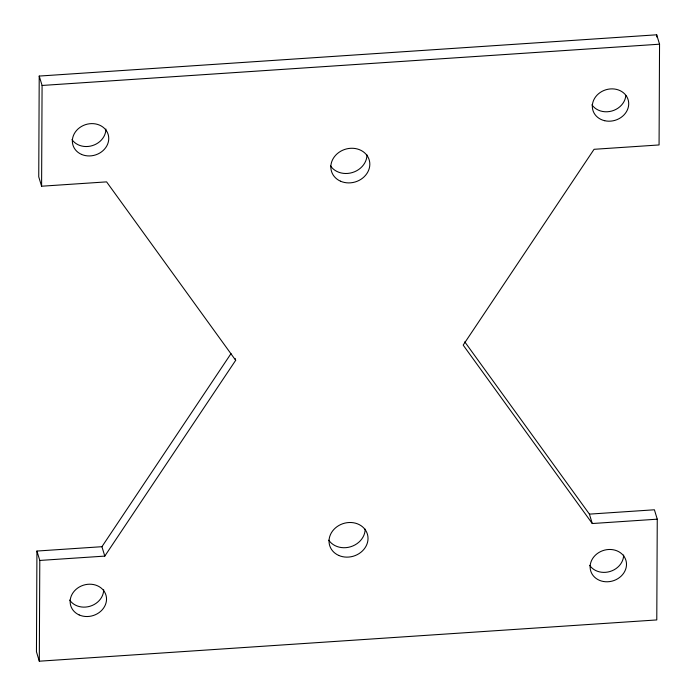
<?xml version="1.0" encoding="UTF-8"?>
<svg xmlns="http://www.w3.org/2000/svg" width="696" height="696" viewBox="0 0 696 696"><rect width="100%" height="100%" fill="white"/><g stroke="black" fill="none" stroke-linecap="round" stroke-linejoin="round"><path stroke-width="1.04" d="M231.02 353.611L101.929 546.699L36.931 551.049L36.453 651.804L39.307 661.2L656.78 619.936L657.259 519.181L654.405 509.785L589.408 514.127L464.771 341.849M657.259 519.181L592.27 523.531L463.171 345.103L594.071 149.301L659.068 144.951L659.547 44.196L656.693 34.8L39.22 76.064L38.741 176.819L41.595 186.215L106.592 181.874L235.683 360.302L104.791 556.104L39.794 560.445L36.931 551.049M39.307 661.2L39.794 560.445M41.595 186.215L42.082 85.46L39.22 76.064M656.685 36.966L656.693 34.8M42.082 85.46L659.547 44.196M589.408 514.127L592.27 523.531M235.109 358.423L235.683 360.302M101.929 546.699L104.791 556.104M365.174 529.117A19.705 17.087 -16.9 0 1 350.636 546.76A19.705 17.087 -16.9 0 1 328.747 540.183M366.975 154.886A19.705 17.087 -16.9 0 1 352.437 172.53A19.705 17.087 -16.9 0 1 330.548 165.952M105.888 129.021A18.392 15.947 -16.9 0 1 92.481 145.586A18.392 15.947 -16.9 0 1 71.975 139.609M103.678 589.756A18.392 15.947 -16.9 0 1 90.115 606.225A18.392 15.947 -16.9 0 1 69.678 600.082M625.835 95.387A18.392 15.947 -16.9 0 1 611.819 111.029A18.392 15.947 -16.9 0 1 591.913 104.818M623.651 555.008A18.392 15.947 -16.9 0 1 610.087 571.477A18.392 15.947 -16.9 0 1 589.651 565.335M340.509 181.195A19.705 17.087 -16.9 0 0 369.828 164.282A19.705 17.087 -16.9 0 0 340.649 151.276A19.705 17.087 -16.9 0 0 340.509 181.195M338.708 555.425A19.705 17.087 -16.9 0 0 368.027 538.513A19.705 17.087 -16.9 0 0 338.848 525.506A19.705 17.087 -16.9 0 0 338.708 555.425M81.519 154.408A18.392 15.947 -16.9 0 0 108.75 138.426A18.392 15.947 -16.9 0 0 81.38 126.507A18.392 15.947 -16.9 0 0 81.519 154.408M604.693 120.713A18.392 15.947 -16.9 0 0 628.366 100.607A18.392 15.947 -16.9 0 0 598.508 93.777A18.392 15.947 -16.9 0 0 604.693 120.713M603.519 581.508A18.392 15.947 -16.9 0 0 625.904 560.271A18.392 15.947 -16.9 0 0 595.498 555.086A18.392 15.947 -16.9 0 0 603.519 581.508M79.161 614.933A18.392 15.947 -16.9 0 0 106.532 599.152A18.392 15.947 -16.9 0 0 79.3 587.015A18.392 15.947 -16.9 0 0 79.161 614.933"/></g></svg>
